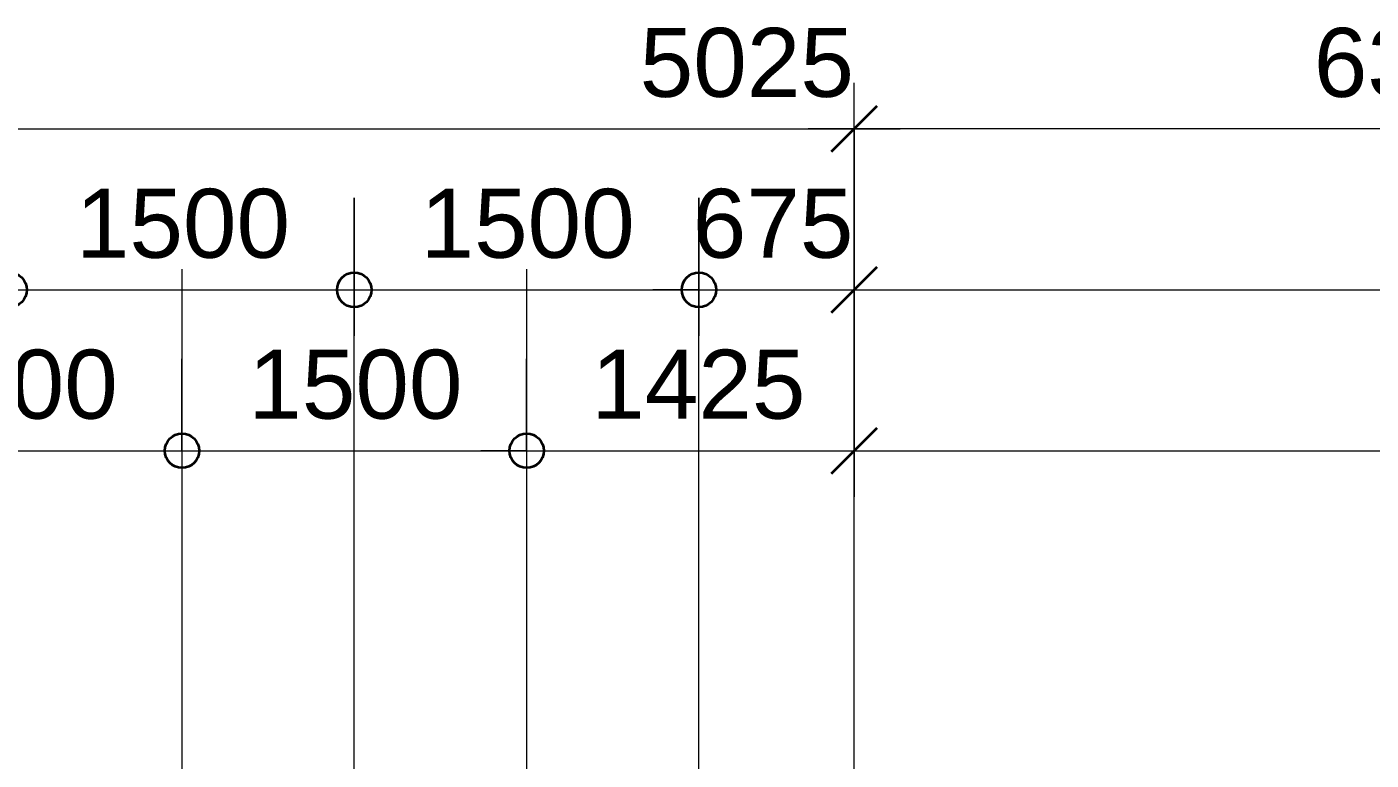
# Model space of a CAD drawing. Header units: millimetres. Extents: x -712454 to -640739, y -26917 to 7174.
# Drawn here: x -674857 to -669007, y -8393 to -5203 of the extents above; entities that cross this region are included whole.
import ezdxf

# ---------------------------------------------------------------- set-up
doc = ezdxf.new("R2010")
doc.units = ezdxf.units.MM
doc.linetypes.add('DPA_Hidden 50', pattern=[3, 2, -1])
for name, color, linetype, lineweight in [('A-ANNO-DIMS', 1, 'Continuous', 9), ('A-ANNO-DIMS-100', 1, 'Continuous', 9), ('A-DETL', 1, 'Continuous', 70)]:
    doc.layers.add(name, color=color, linetype=linetype, lineweight=lineweight)
doc.styles.add('Arial_2', font='arial.ttf', dxfattribs={"height": 300})
doc.dimstyles.new('DPA-DIM-3_0_C-C', dxfattribs={"dimscale": 304.8, "dimtxt": 306.07782, "dimasz": 0.492126, "dimexe": 0.656168, "dimexo": 0.0625, "dimgap": 0.164042, "dimtad": 1, "dimdec": 0, "dimzin": 0, "dimdsep": 46, "dimtxsty": 'Arial_2', "dimblk1": 'DOTBLANK', "dimblk2": 'DOTBLANK', "dimsah": 1, "dimcen": 0.09, "dimdle": 0.656168, "dimadec": 8, "dimazin": 0, "dimtfac": 1, "dimtdec": 4, "dimtix": 1, "dimtmove": 0, "dimatfit": 3, "dimfxl": 1.312336, "dimfxlon": 1, "dimtvp": 1, "dimtolj": 1, "dimtzin": 0, "dimarcsym": 2})
doc.dimstyles.new('DPA-DIM-3_0_C-T', dxfattribs={"dimscale": 304.8, "dimtxt": 306.07782, "dimasz": 0.492126, "dimexe": 0.656168, "dimexo": 0.0625, "dimgap": 0.164042, "dimtad": 0, "dimjust": 2, "dimdec": 0, "dimzin": 0, "dimdsep": 46, "dimtxsty": 'Arial_2', "dimblk1": 'DOTBLANK', "dimblk2": 'OBLIQUE', "dimsah": 1, "dimcen": 0.09, "dimdle": 0.656168, "dimadec": 8, "dimazin": 0, "dimtfac": 1, "dimtdec": 4, "dimtix": 1, "dimtmove": 2, "dimatfit": 3, "dimfxl": 1.312336, "dimfxlon": 1, "dimtvp": 1, "dimtolj": 1, "dimtzin": 0, "dimarcsym": 2})
doc.dimstyles.new('DPA-DIM-3_0_T-T', dxfattribs={"dimscale": 304.8, "dimtxt": 306.07782, "dimasz": 0.656168, "dimexe": 0.656168, "dimexo": 0.0625, "dimgap": 0.164042, "dimtad": 1, "dimdec": 0, "dimzin": 0, "dimdsep": 46, "dimtxsty": 'Arial_2', "dimblk1": 'OBLIQUE', "dimblk2": 'OBLIQUE', "dimsah": 1, "dimcen": 0.09, "dimdle": 0.656168, "dimadec": 8, "dimazin": 0, "dimtfac": 1, "dimtdec": 4, "dimtix": 1, "dimtmove": 0, "dimatfit": 3, "dimfxl": 1.312336, "dimfxlon": 1, "dimtvp": 1, "dimtolj": 1, "dimtzin": 0, "dimarcsym": 2})

# ---------------------------------------------------------------- blocks, each defined once
blk = doc.blocks.new('DIMBLOCK41-4213-01 ENLARGED ENTRANCE 3 GROUND LEVEL - REFLECTED CEILING PLAN')
at = {"layer": 'A-ANNO-DIMS-100'}
for p, q in [((-674932.7, -5947.2), (-674932.7, -6547.2)), ((-674932.7, -6347.2), (-674932.7, -5947.2)), ((-673432.7, -5947.2), (-673432.7, -6547.2)), ((-673432.7, -6347.2), (-673432.7, -5947.2)), ((-674932.7, -6347.2), (-673432.7, -6347.2))]:
    blk.add_line(p, q, dxfattribs=at)
at = {"layer": 'A-ANNO-DIMS-100', "lineweight": 35}
for centre in [(-674932.7, -6347.2), (-673432.7, -6347.2)]:
    blk.add_circle(centre, 75, dxfattribs=at)
at = {"layer": 'A-ANNO-DIMS-100', "color": 0, "insert": (-674644.2, -5907.7), "char_height": 300, "width": 1107.531, "attachment_point": 1, "line_spacing_factor": 0.941778, "style": 'Arial_2'}
blk.add_mtext('1500', dxfattribs=at)
blk = doc.blocks.new('_DotBlank')
at = {"color": 0, "linetype": 'ByBlock', "lineweight": -2}
blk.add_line((-0.5, 0), (-1, 0), dxfattribs=at)
blk.add_circle((0, 0), 0.5, dxfattribs=at)
blk = doc.blocks.new('DIMBLOCK42-4213-01 ENLARGED ENTRANCE 3 GROUND LEVEL - REFLECTED CEILING PLAN')
at = {"layer": 'A-ANNO-DIMS-100'}
for p, q in [((-673432.7, -5947.2), (-673432.7, -6547.2)), ((-673432.7, -6347.2), (-673432.7, -5947.2)), ((-671932.7, -5947.2), (-671932.7, -6547.2)), ((-671932.7, -6347.2), (-671932.7, -5947.2)), ((-673432.7, -6347.2), (-671732.7, -6347.2))]:
    blk.add_line(p, q, dxfattribs=at)
at = {"layer": 'A-ANNO-DIMS-100', "lineweight": 35}
for centre in [(-673432.7, -6347.2), (-671932.7, -6347.2)]:
    blk.add_circle(centre, 75, dxfattribs=at)
at = {"layer": 'A-ANNO-DIMS-100', "color": 0, "insert": (-673144.2, -5907.7), "char_height": 300, "width": 1107.531, "attachment_point": 1, "line_spacing_factor": 0.941778, "style": 'Arial_2'}
blk.add_mtext('1500', dxfattribs=at)
blk = doc.blocks.new('DIMBLOCK43-4213-01 ENLARGED ENTRANCE 3 GROUND LEVEL - REFLECTED CEILING PLAN')
at = {"layer": 'A-ANNO-DIMS-100'}
for p, q in [((-671932.7, -5947.2), (-671932.7, -6547.2)), ((-671932.7, -6347.2), (-671932.7, -5947.2)), ((-671932.7, -6347.2), (-671932.7, -5947.2)), ((-671932.7, -6347.2), (-672132.7, -6347.2)), ((-671932.7, -6347.2), (-671932.7, -6547.2))]:
    blk.add_line(p, q, dxfattribs=at)
at = {"layer": 'A-ANNO-DIMS-100', "lineweight": 35}
blk.add_circle((-671932.7, -6347.2), 75, dxfattribs=at)
blk = doc.blocks.new('_None')
blk = doc.blocks.new('_Oblique')
at = {"color": 0, "linetype": 'ByBlock', "lineweight": -2}
blk.add_line((-0.5, -0.5), (0.5, 0.5), dxfattribs=at)
blk = doc.blocks.new('DIMBLOCK44-4213-01 ENLARGED ENTRANCE 3 GROUND LEVEL - REFLECTED CEILING PLAN')
at = {"layer": 'A-ANNO-DIMS-100'}
for p, q in [((-671932.7, -5947.2), (-671932.7, -6547.2)), ((-671932.7, -6347.2), (-671932.7, -5947.2)), ((-671257.4, -6758.7), (-671257.4, -6147.2)), ((-671932.7, -6347.2), (-671057.4, -6347.2)), ((-671257.4, -6347.2), (-671257.4, -6758.7))]:
    blk.add_line(p, q, dxfattribs=at)
at = {"layer": 'A-ANNO-DIMS-100', "lineweight": 35}
for q in [(-671157.4, -6247.2), (-671357.4, -6447.2)]:
    blk.add_line((-671257.4, -6347.2), q, dxfattribs=at)
at = {"layer": 'A-ANNO-DIMS-100', "color": 0, "insert": (-671959.6, -5907.7), "char_height": 300, "width": 830.648, "attachment_point": 1, "line_spacing_factor": 0.941778, "style": 'Arial_2'}
blk.add_mtext('675', dxfattribs=at)
blk = doc.blocks.new('DIMBLOCK98-4213-01 ENLARGED ENTRANCE 3 GROUND LEVEL - REFLECTED CEILING PLAN')
at = {"layer": 'A-ANNO-DIMS-100'}
for p, q in [((-676282.4, -5247.2), (-676282.4, -5847.2)), ((-676282.4, -5647.2), (-676282.4, -5247.2)), ((-671257.4, -6047.2), (-671257.4, -5447.2)), ((-676282.4, -5647.2), (-671057.4, -5647.2)), ((-671257.4, -5647.2), (-671257.4, -6047.2))]:
    blk.add_line(p, q, dxfattribs=at)
at = {"layer": 'A-ANNO-DIMS-100', "lineweight": 35}
for q in [(-671157.4, -5547.2), (-671357.4, -5747.2)]:
    blk.add_line((-671257.4, -5647.2), q, dxfattribs=at)
at = {"layer": 'A-ANNO-DIMS-100', "color": 0, "insert": (-672190.3, -5207.7), "char_height": 300, "width": 1107.531, "attachment_point": 1, "line_spacing_factor": 0.941778, "style": 'Arial_2'}
blk.add_mtext('5025', dxfattribs=at)
blk = doc.blocks.new('DIMBLOCK100-4213-01 ENLARGED ENTRANCE 3 GROUND LEVEL - REFLECTED CEILING PLAN')
at = {"layer": 'A-ANNO-DIMS-100'}
for p, q in [((-671257.4, -6047.2), (-671257.4, -5447.2)), ((-664882.4, -6047.2), (-664882.4, -5447.2)), ((-664882.4, -5647.2), (-671457.4, -5647.2)), ((-671257.4, -5647.2), (-671257.4, -6047.2)), ((-664882.4, -5647.2), (-664882.4, -6047.2))]:
    blk.add_line(p, q, dxfattribs=at)
at = {"layer": 'A-ANNO-DIMS-100', "lineweight": 35}
for q in [(-671157.4, -5547.2), (-671357.4, -5747.2)]:
    blk.add_line((-671257.4, -5647.2), q, dxfattribs=at)
at = {"layer": 'A-ANNO-DIMS-100', "color": 0, "insert": (-669256.7, -5207.7), "char_height": 300, "width": 1107.531, "attachment_point": 1, "line_spacing_factor": 0.941778, "style": 'Arial_2'}
blk.add_mtext('6375', dxfattribs=at)
blk = doc.blocks.new('DIMBLOCK132-4213-01 ENLARGED ENTRANCE 3 GROUND LEVEL - REFLECTED CEILING PLAN')
at = {"layer": 'A-ANNO-DIMS-100'}
for p, q in [((-671257.4, -5947.2), (-671257.4, -6547.2)), ((-671257.4, -6347.2), (-671257.4, -5947.2)), ((-645384.3, -5947.2), (-645384.3, -6547.2)), ((-645384.3, -6347.2), (-645384.3, -5947.2)), ((-671457.4, -6347.2), (-645184.3, -6347.2))]:
    blk.add_line(p, q, dxfattribs=at)
at = {"layer": 'A-ANNO-DIMS-100', "lineweight": 35}
for p, q in [((-671257.4, -6347.2), (-671157.4, -6247.2)), ((-645384.3, -6347.2), (-645284.3, -6247.2)), ((-671257.4, -6347.2), (-671357.4, -6447.2)), ((-645384.3, -6347.2), (-645484.3, -6447.2))]:
    blk.add_line(p, q, dxfattribs=at)
at = {"layer": 'A-ANNO-DIMS-100', "color": 0, "insert": (-658897.7, -5907.7), "char_height": 300, "width": 1384.414, "attachment_point": 1, "line_spacing_factor": 0.941778, "style": 'Arial_2'}
blk.add_mtext('25873', dxfattribs=at)
blk = doc.blocks.new('DIMBLOCK133-4213-01 ENLARGED ENTRANCE 3 GROUND LEVEL - REFLECTED CEILING PLAN')
at = {"layer": 'A-ANNO-DIMS-100'}
for p, q in [((-671257.4, -6647.2), (-671257.4, -7247.2)), ((-671257.4, -7047.2), (-671257.4, -6647.2)), ((-659845.8, -6647.2), (-659845.8, -7247.2)), ((-659845.8, -7047.2), (-659845.8, -6647.2)), ((-671457.4, -7047.2), (-659845.8, -7047.2))]:
    blk.add_line(p, q, dxfattribs=at)
at = {"layer": 'A-ANNO-DIMS-100', "lineweight": 35}
for p, q in [((-671257.4, -7047.2), (-671157.4, -6947.2)), ((-659845.8, -7047.2), (-659745.8, -6947.2)), ((-671257.4, -7047.2), (-671357.4, -7147.2)), ((-659845.8, -7047.2), (-659945.8, -7147.2))]:
    blk.add_line(p, q, dxfattribs=at)
at = {"layer": 'A-ANNO-DIMS-100', "color": 0, "insert": (-666128.4, -6607.7), "char_height": 300, "width": 1384.414, "attachment_point": 1, "line_spacing_factor": 0.941778, "style": 'Arial_2'}
blk.add_mtext('11412', dxfattribs=at)
blk = doc.blocks.new('DIMBLOCK152-4213-01 ENLARGED ENTRANCE 3 GROUND LEVEL - REFLECTED CEILING PLAN')
at = {"layer": 'A-ANNO-DIMS-100'}
for p, q in [((-675682.4, -6647.2), (-675682.4, -7247.2)), ((-675682.4, -7047.2), (-675682.4, -6647.2)), ((-674182.4, -6647.2), (-674182.4, -7247.2)), ((-674182.4, -7047.2), (-674182.4, -6647.2)), ((-675682.4, -7047.2), (-674182.4, -7047.2))]:
    blk.add_line(p, q, dxfattribs=at)
at = {"layer": 'A-ANNO-DIMS-100', "lineweight": 35}
for centre in [(-675682.4, -7047.2), (-674182.4, -7047.2)]:
    blk.add_circle(centre, 75, dxfattribs=at)
at = {"layer": 'A-ANNO-DIMS-100', "color": 0, "insert": (-675393.8, -6607.7), "char_height": 300, "width": 1107.531, "attachment_point": 1, "line_spacing_factor": 0.941778, "style": 'Arial_2'}
blk.add_mtext('1500', dxfattribs=at)
blk = doc.blocks.new('DIMBLOCK153-4213-01 ENLARGED ENTRANCE 3 GROUND LEVEL - REFLECTED CEILING PLAN')
at = {"layer": 'A-ANNO-DIMS-100'}
for p, q in [((-674182.4, -6647.2), (-674182.4, -7247.2)), ((-674182.4, -7047.2), (-674182.4, -6647.2)), ((-672682.4, -6647.2), (-672682.4, -7247.2)), ((-672682.4, -7047.2), (-672682.4, -6647.2)), ((-674182.4, -7047.2), (-672482.4, -7047.2))]:
    blk.add_line(p, q, dxfattribs=at)
at = {"layer": 'A-ANNO-DIMS-100', "lineweight": 35}
for centre in [(-674182.4, -7047.2), (-672682.4, -7047.2)]:
    blk.add_circle(centre, 75, dxfattribs=at)
at = {"layer": 'A-ANNO-DIMS-100', "color": 0, "insert": (-673893.8, -6607.7), "char_height": 300, "width": 1107.531, "attachment_point": 1, "line_spacing_factor": 0.941778, "style": 'Arial_2'}
blk.add_mtext('1500', dxfattribs=at)
blk = doc.blocks.new('DIMBLOCK154-4213-01 ENLARGED ENTRANCE 3 GROUND LEVEL - REFLECTED CEILING PLAN')
at = {"layer": 'A-ANNO-DIMS-100'}
for p, q in [((-672682.4, -6647.2), (-672682.4, -7247.2)), ((-672682.4, -7047.2), (-672682.4, -6647.2)), ((-672682.4, -7047.2), (-672682.4, -6647.2)), ((-672682.4, -7047.2), (-672882.4, -7047.2)), ((-672682.4, -7047.2), (-672682.4, -7247.2))]:
    blk.add_line(p, q, dxfattribs=at)
at = {"layer": 'A-ANNO-DIMS-100', "lineweight": 35}
blk.add_circle((-672682.4, -7047.2), 75, dxfattribs=at)
blk = doc.blocks.new('DIMBLOCK155-4213-01 ENLARGED ENTRANCE 3 GROUND LEVEL - REFLECTED CEILING PLAN')
at = {"layer": 'A-ANNO-DIMS-100'}
for p, q in [((-672682.4, -6647.2), (-672682.4, -7247.2)), ((-672682.4, -7047.2), (-672682.4, -6647.2)), ((-671257.4, -6647.2), (-671257.4, -7247.2)), ((-671257.4, -7047.2), (-671257.4, -6647.2)), ((-672682.4, -7047.2), (-671057.4, -7047.2))]:
    blk.add_line(p, q, dxfattribs=at)
at = {"layer": 'A-ANNO-DIMS-100', "lineweight": 35}
for q in [(-671157.4, -6947.2), (-671357.4, -7147.2)]:
    blk.add_line((-671257.4, -7047.2), q, dxfattribs=at)
at = {"layer": 'A-ANNO-DIMS-100', "color": 0, "insert": (-672401.3, -6607.7), "char_height": 300, "width": 1107.531, "attachment_point": 1, "line_spacing_factor": 0.941778, "style": 'Arial_2'}
blk.add_mtext('1425', dxfattribs=at)

msp = doc.modelspace()

# ---------------------------------------------------------------- linework, layer by layer
at = {"layer": 'A-DETL', "color": 8, "linetype": 'DPA_Hidden 50', "lineweight": 9}
for p, q in [((-674182.4, -6258), (-674182.4, -21183)), ((-673432.7, -9848), (-673432.7, -6258)), ((-672682.4, -6258), (-672682.4, -21183)), ((-671932.7, -9848), (-671932.7, -6258)), ((-671257.4, -9848), (-671257.4, -6258))]:
    msp.add_line(p, q, dxfattribs=at)

# ---------------------------------------------------------------- dimensions: what is measured, and where the dimension line sits
at = {"layer": 'A-ANNO-DIMS'}
for base, p1, p2, override, picture, middle in [((-671257.4, -5647.2), (-676282.4, -5247.2), (-671257.4, -6047.2), {"dimpost": '<>', "dimfxl": 5088.283109}, 'DIMBLOCK98-4213-01 ENLARGED ENTRANCE 3 GROUND LEVEL - REFLECTED CEILING PLAN', (-671636.6, -5407.7)), ((-671257.4, -5647.2), (-664882.4, -6047.2), (-671257.4, -6047.2), {"dimpost": '<>', "dimfxl": 6375}, 'DIMBLOCK100-4213-01 ENLARGED ENTRANCE 3 GROUND LEVEL - REFLECTED CEILING PLAN', (-668702.9, -5407.7)), ((-671257.4, -6347.2), (-671932.7, -5947.2), (-671257.4, -6758.7), {"dimpost": '<>', "dimfxl": 1055.711546}, 'DIMBLOCK44-4213-01 ENLARGED ENTRANCE 3 GROUND LEVEL - REFLECTED CEILING PLAN', (-671544.3, -6107.7)), ((-671257.4, -7047.2), (-672682.4, -6647.2), (-671257.4, -6647.2), {"dimpost": '<>', "dimfxl": 1425}, 'DIMBLOCK155-4213-01 ENLARGED ENTRANCE 3 GROUND LEVEL - REFLECTED CEILING PLAN', (-671847.5, -6807.7))]:
    dim = msp.add_linear_dim(base=base, p1=p1, p2=p2, dimstyle='DPA-DIM-3_0_C-T', override=override, dxfattribs=at)
    dim.commit()
    dim.dimension.update_dxf_attribs({"geometry": picture, "text_midpoint": middle, "dimtype": 160})
for base, p1, p2, dimstyle, override, picture, middle in [((-673432.7, -6347.2), (-674932.7, -5947.2), (-673432.7, -5947.2), 'DPA-DIM-3_0_C-C', {"dimpost": '<>', "dimfxl": 1500}, 'DIMBLOCK41-4213-01 ENLARGED ENTRANCE 3 GROUND LEVEL - REFLECTED CEILING PLAN', (-674182.7, -6144)), ((-671932.7, -6347.2), (-673432.7, -5947.2), (-671932.7, -5947.2), 'DPA-DIM-3_0_C-C', {"dimpost": '<>', "dimfxl": 1500}, 'DIMBLOCK42-4213-01 ENLARGED ENTRANCE 3 GROUND LEVEL - REFLECTED CEILING PLAN', (-672682.7, -6144)), ((-645384.3, -6347.2), (-671257.4, -5947.2), (-645384.3, -5947.2), 'DPA-DIM-3_0_T-T', {"dimpost": '<>', "dimfxl": 25873.108351}, 'DIMBLOCK132-4213-01 ENLARGED ENTRANCE 3 GROUND LEVEL - REFLECTED CEILING PLAN', (-658320.8, -6143.9)), ((-674182.4, -7047.2), (-675682.4, -6647.2), (-674182.4, -6647.2), 'DPA-DIM-3_0_C-C', {"dimpost": '<>', "dimfxl": 1500}, 'DIMBLOCK152-4213-01 ENLARGED ENTRANCE 3 GROUND LEVEL - REFLECTED CEILING PLAN', (-674932.4, -6844)), ((-672682.4, -7047.2), (-674182.4, -6647.2), (-672682.4, -6647.2), 'DPA-DIM-3_0_C-C', {"dimpost": '<>', "dimfxl": 1500}, 'DIMBLOCK153-4213-01 ENLARGED ENTRANCE 3 GROUND LEVEL - REFLECTED CEILING PLAN', (-673432.4, -6844)), ((-659845.8, -7047.2), (-671257.4, -6647.2), (-659845.8, -6647.2), 'DPA-DIM-3_0_T-T', {"dimpost": '<>', "dimfxl": 11411.597866}, 'DIMBLOCK133-4213-01 ENLARGED ENTRANCE 3 GROUND LEVEL - REFLECTED CEILING PLAN', (-665551.6, -6846.6))]:
    dim = msp.add_linear_dim(base=base, p1=p1, p2=p2, dimstyle=dimstyle, override=override, dxfattribs=at)
    dim.commit()
    dim.dimension.update_dxf_attribs({"geometry": picture, "text_midpoint": middle})
for base, p1, p2, picture, middle in [((-671932.7, -6347.2), (-671932.7, -6205.8), (-671932.7, -6205.8), 'DIMBLOCK43-4213-01 ENLARGED ENTRANCE 3 GROUND LEVEL - REFLECTED CEILING PLAN', (-671932.7, -6347.2)), ((-672682.4, -7047.2), (-672682.4, -6905.8), (-672682.4, -6905.8), 'DIMBLOCK154-4213-01 ENLARGED ENTRANCE 3 GROUND LEVEL - REFLECTED CEILING PLAN', (-672682.4, -7047.2))]:
    dim = msp.add_linear_dim(base=base, p1=p1, p2=p2, text=' ', dimstyle='DPA-DIM-3_0_C-T', override={"dimpost": '<>', "dimblk": 'None', "dimse1": 1, "dimse2": 1, "dimsd1": 1, "dimsd2": 1, "dimfxl": 0}, dxfattribs=at)
    dim.commit()
    dim.dimension.update_dxf_attribs({"geometry": picture, "text_midpoint": middle})

doc.saveas('drawing.dxf')
